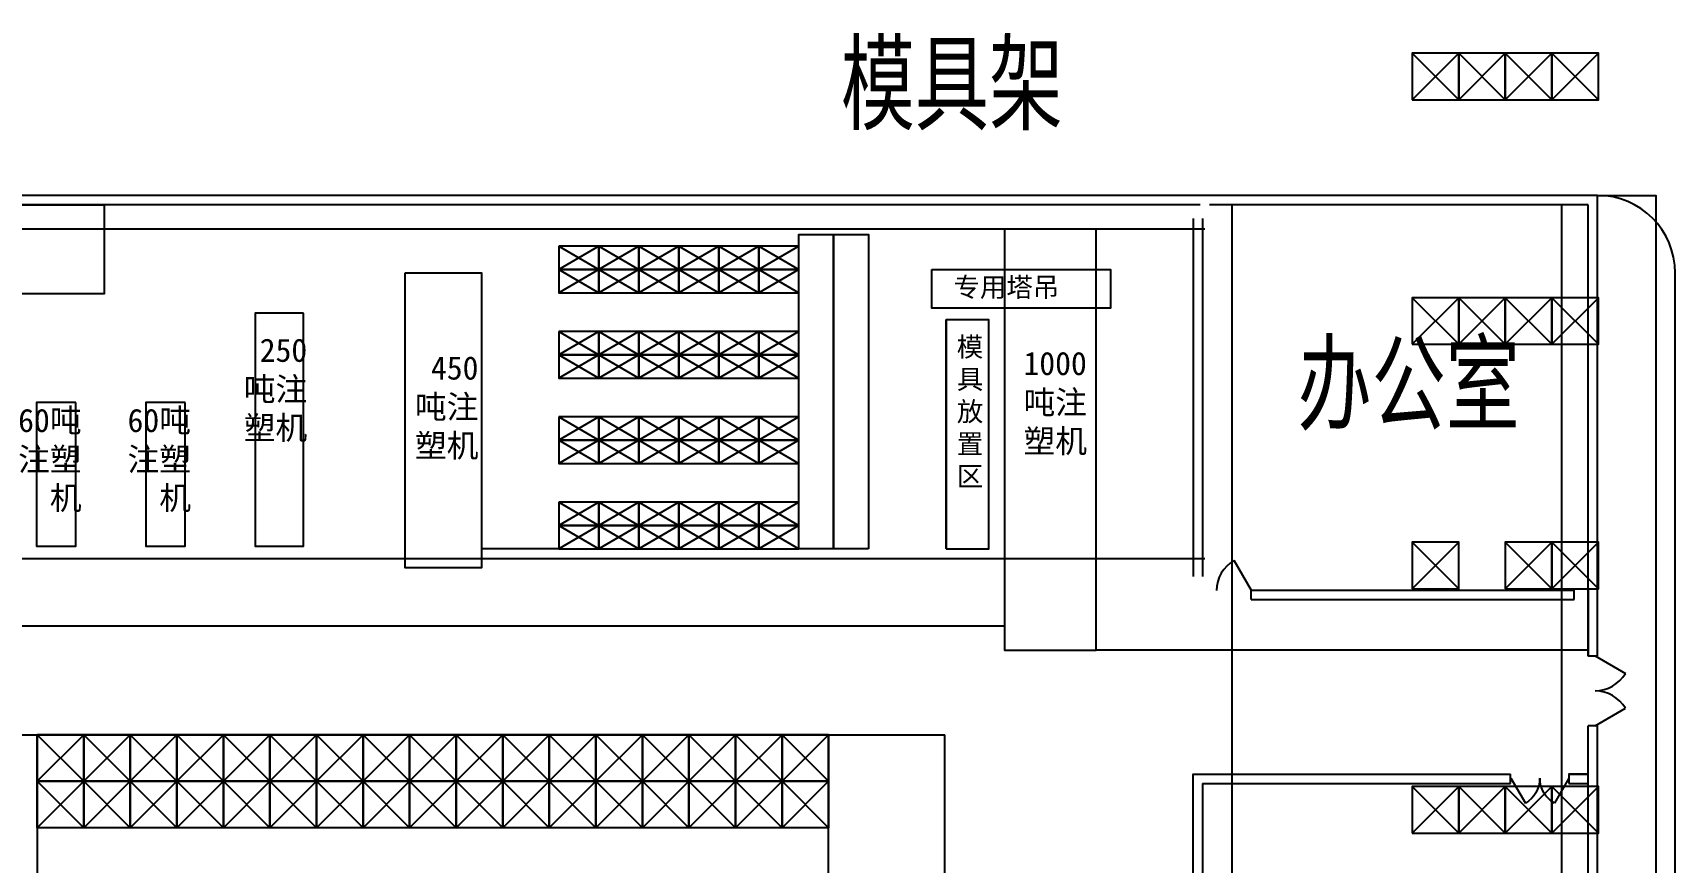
# Model space of a CAD drawing. Header units: millimetres. Extents: x 958 to 636282, y 2095 to 161571.
# Drawn here: x 500509 to 542839, y 120389 to 141763 of the extents above; entities that cross this region are included whole.
import ezdxf
from ezdxf.enums import TextEntityAlignment as Align

# ---------------------------------------------------------------- set-up
doc = ezdxf.new("R2010")
doc.units = ezdxf.units.MM
doc.linetypes.add('ACAD_ISO04W100', pattern=[30.5, 24, -3, 0.5, -3])
for name, color, linetype in [('9', 105, 'ACAD_ISO04W100'), ('dl', 3, 'Continuous'), ('wall', 2, 'Continuous'), ('WINDOW', 4, 'Continuous'), ('WINDOW_TEXT', 7, 'Continuous'), ('其他', 7, 'Continuous'), ('区域', 4, 'Continuous'), ('设备', 7, 'Continuous')]:
    doc.layers.add(name, color=color, linetype=linetype)
doc.styles.add('1', font='', dxfattribs={"width": 0.7})
doc.styles.add('SIMPLEX', font='SIMPLEX.SHX')
doc.styles.get('1').set_extended_font_data('FangSong_GB2312')

# ---------------------------------------------------------------- blocks, each defined once
blk = doc.blocks.new('M_A0GGR')
for p, q in [((-0.5, 0), (-0.25, -0.433)), ((0.5, 0), (0.25, -0.433))]:
    blk.add_line(p, q)
for centre, start, end in [((-0.5, 0), 300, 0), ((0.5, 0), 180, 240)]:
    blk.add_arc(centre, 0.5, start, end)
blk = doc.blocks.new('M_A1SFU')
blk.add_line((-0.5, 0), (0, -0.866))
blk.add_arc((-0.5, 0), 1, 300, 0)
blk = doc.blocks.new('_dblk1')
for p, q in [((-0.5, 0), (-0.25, -0.433)), ((0.5, 0), (0.25, -0.433))]:
    blk.add_line(p, q)
for centre, start, end in [((-0.5, 0), 300, 0), ((0.5, 0), 180, 240)]:
    blk.add_arc(centre, 0.5, start, end)
at = {"layer": 'WINDOW_TEXT', "style": 'SIMPLEX', "flags": 9}
blk.add_attdef('A', text='', height=1, dxfattribs=at).set_placement((0, 1.5), align=Align.MIDDLE)
blk = doc.blocks.new('托盘')
for p, q in [((0, 1200), (1200, 0)), ((1200, 1200), (0, 0))]:
    blk.add_line(p, q)
blk.add_lwpolyline([(0, 1200), (1200, 1200), (1200, 0), (0, 0)], close=True)

msp = doc.modelspace()

# ---------------------------------------------------------------- linework, layer by layer
for p, q in [((530599.05, 137334.137), (418469.052, 137334.116)), ((540599.05, 137334.138), (530839.05, 137334.137)), ((540599.052, 127334.138), (540599.05, 137334.138)), ((540599.052, 125704.113), (540599.052, 127334.138)), ((449029.05, 123674.113), (524019.054, 123674.113)), ((524019.054, 88279.977), (524019.054, 123674.113)), ((540599.057, 101004.096), (540599.052, 123904.113)), ((540599.057, 101004.096), (540599.052, 123904.113))]:
    msp.add_line(p, q)
for points in [[(540839.041, 137574.129), (542339.041, 137574.129), (542339.041, 87574.129)], [(530419.052, 136974.127), (530419.052, 127754.127)], [(530659.052, 136974.127), (530659.052, 127754.127)], [(527919.052, 136704.113), (525549.052, 136704.113), (525549.052, 125854.113), (527919.052, 125854.113), (527919.052, 136704.113)], [(540599.052, 127454.113), (540599.052, 127454.113), (540599.052, 125704.113), (540839.052, 125704.113)], [(540839.066, 127454.113), (540839.052, 127454.113)], [(540239.042, 127154.127), (540239.042, 127394.127), (531914.267, 127394.127)], [(531914.267, 127154.127), (531914.267, 127394.127)], [(531914.267, 127154.127), (540239.042, 127154.127)], [(540839.052, 123904.113), (540599.052, 123904.113)], [(540839.052, 123904.113), (540599.052, 123904.113)], [(540839.042, 107154.129), (530419.052, 107154.127), (530419.052, 122654.127), (538599.053, 122654.129)], [(530659.052, 122414.129), (538599.053, 122414.131)], [(530659.052, 122414.129), (530659.052, 107394.127)], [(538599.053, 122414.131), (538599.053, 122654.129)], [(540099.053, 122654.129), (540599.053, 122654.129)], [(540599.053, 122654.129), (540099.053, 122654.129), (540099.053, 122414.131)], [(540099.053, 122414.131), (540599.053, 122414.131)]]:
    msp.add_lwpolyline(points)
at = {"color": 6}
msp.add_lwpolyline([(540599.052, 125854.115), (527919.052, 125854.113)], dxfattribs=at)
at = {"layer": '9', "color": 125, "ltscale": 0.1}
for p, q in [((531409.041, 137334.138), (531409.041, 97574.138)), ((539909.041, 137334.138), (539909.041, 97574.138)), ((530714.452, 136704.113), (420094.452, 136704.113)), ((530714.452, 128204.113), (420094.452, 128204.113))]:
    msp.add_line(p, q, dxfattribs=at)
at = {"layer": 'dl'}
msp.add_line((542839.059, 89314.486), (542839.05, 135574.139), dxfattribs=at)
msp.add_arc((540839.05, 135574.138), 2000, 0.0000105, 90.0000105, dxfattribs=at)
at = {"layer": 'wall'}
for p, q in [((540839.05, 137574.138), (418469.052, 137574.116)), ((540839.052, 125704.113), (540839.05, 137574.138)), ((540839.057, 101004.096), (540839.052, 123904.113)), ((540839.057, 101004.096), (540839.052, 123904.113))]:
    msp.add_line(p, q, dxfattribs=at)
at = {"layer": '其他'}
for p, q in [((515099.052, 136264.113), (514069.052, 135664.113)), ((514069.052, 136264.113), (515099.052, 135664.113)), ((516129.052, 136264.113), (515099.052, 135664.113)), ((515099.052, 136264.113), (516129.052, 135664.113)), ((517159.052, 136264.113), (516129.052, 135664.113)), ((516129.052, 136264.113), (517159.052, 135664.113)), ((518189.052, 136264.113), (517159.052, 135664.113)), ((517159.052, 136264.113), (518189.052, 135664.113)), ((519219.052, 136264.113), (518189.052, 135664.113)), ((518189.052, 136264.113), (519219.052, 135664.113)), ((520249.052, 136264.113), (519219.052, 135664.113)), ((519219.052, 136264.113), (520249.052, 135664.113)), ((515099.052, 135664.113), (514069.052, 135064.113)), ((514069.052, 135664.113), (515099.052, 135064.113)), ((516129.052, 135664.113), (515099.052, 135064.113)), ((515099.052, 135664.113), (516129.052, 135064.113)), ((517159.052, 135664.113), (516129.052, 135064.113)), ((516129.052, 135664.113), (517159.052, 135064.113)), ((518189.052, 135664.113), (517159.052, 135064.113)), ((517159.052, 135664.113), (518189.052, 135064.113)), ((519219.052, 135664.113), (518189.052, 135064.113)), ((518189.052, 135664.113), (519219.052, 135064.113)), ((520249.052, 135664.113), (519219.052, 135064.113)), ((519219.052, 135664.113), (520249.052, 135064.113)), ((515099.052, 134064.113), (514069.052, 133464.113)), ((514069.052, 134064.113), (515099.052, 133464.113)), ((516129.052, 134064.113), (515099.052, 133464.113)), ((515099.052, 134064.113), (516129.052, 133464.113)), ((517159.052, 134064.113), (516129.052, 133464.113)), ((516129.052, 134064.113), (517159.052, 133464.113)), ((518189.052, 134064.113), (517159.052, 133464.113)), ((517159.052, 134064.113), (518189.052, 133464.113)), ((519219.052, 134064.113), (518189.052, 133464.113)), ((518189.052, 134064.113), (519219.052, 133464.113)), ((520249.052, 134064.113), (519219.052, 133464.113)), ((519219.052, 134064.113), (520249.052, 133464.113)), ((515099.052, 133464.113), (514069.052, 132864.113)), ((514069.052, 133464.113), (515099.052, 132864.113)), ((516129.052, 133464.113), (515099.052, 132864.113)), ((515099.052, 133464.113), (516129.052, 132864.113)), ((517159.052, 133464.113), (516129.052, 132864.113)), ((516129.052, 133464.113), (517159.052, 132864.113)), ((518189.052, 133464.113), (517159.052, 132864.113)), ((517159.052, 133464.113), (518189.052, 132864.113)), ((519219.052, 133464.113), (518189.052, 132864.113)), ((518189.052, 133464.113), (519219.052, 132864.113)), ((520249.052, 133464.113), (519219.052, 132864.113)), ((519219.052, 133464.113), (520249.052, 132864.113)), ((515099.052, 131864.113), (514069.052, 131264.113)), ((514069.052, 131864.113), (515099.052, 131264.113)), ((516129.052, 131864.113), (515099.052, 131264.113)), ((515099.052, 131864.113), (516129.052, 131264.113)), ((517159.052, 131864.113), (516129.052, 131264.113)), ((516129.052, 131864.113), (517159.052, 131264.113)), ((518189.052, 131864.113), (517159.052, 131264.113)), ((517159.052, 131864.113), (518189.052, 131264.113)), ((519219.052, 131864.113), (518189.052, 131264.113)), ((518189.052, 131864.113), (519219.052, 131264.113)), ((520249.052, 131864.113), (519219.052, 131264.113)), ((519219.052, 131864.113), (520249.052, 131264.113)), ((515099.052, 131264.113), (514069.052, 130664.113)), ((514069.052, 131264.113), (515099.052, 130664.113)), ((516129.052, 131264.113), (515099.052, 130664.113)), ((515099.052, 131264.113), (516129.052, 130664.113)), ((517159.052, 131264.113), (516129.052, 130664.113)), ((516129.052, 131264.113), (517159.052, 130664.113)), ((518189.052, 131264.113), (517159.052, 130664.113)), ((517159.052, 131264.113), (518189.052, 130664.113)), ((519219.052, 131264.113), (518189.052, 130664.113)), ((518189.052, 131264.113), (519219.052, 130664.113)), ((520249.052, 131264.113), (519219.052, 130664.113)), ((519219.052, 131264.113), (520249.052, 130664.113)), ((515099.052, 129664.113), (514069.052, 129064.113)), ((514069.052, 129664.113), (515099.052, 129064.113)), ((516129.052, 129664.113), (515099.052, 129064.113)), ((515099.052, 129664.113), (516129.052, 129064.113)), ((517159.052, 129664.113), (516129.052, 129064.113)), ((516129.052, 129664.113), (517159.052, 129064.113)), ((518189.052, 129664.113), (517159.052, 129064.113)), ((517159.052, 129664.113), (518189.052, 129064.113)), ((519219.052, 129664.113), (518189.052, 129064.113)), ((518189.052, 129664.113), (519219.052, 129064.113)), ((520249.052, 129664.113), (519219.052, 129064.113)), ((519219.052, 129664.113), (520249.052, 129064.113)), ((515099.052, 129064.113), (514069.052, 128464.113)), ((514069.052, 129064.113), (515099.052, 128464.113)), ((516129.052, 129064.113), (515099.052, 128464.113)), ((515099.052, 129064.113), (516129.052, 128464.113)), ((517159.052, 129064.113), (516129.052, 128464.113)), ((516129.052, 129064.113), (517159.052, 128464.113)), ((518189.052, 129064.113), (517159.052, 128464.113)), ((517159.052, 129064.113), (518189.052, 128464.113)), ((519219.052, 129064.113), (518189.052, 128464.113)), ((518189.052, 129064.113), (519219.052, 128464.113)), ((520249.052, 129064.113), (519219.052, 128464.113)), ((519219.052, 129064.113), (520249.052, 128464.113)), ((514069.052, 128464.113), (512069.052, 128464.113))]:
    msp.add_line(p, q, dxfattribs=at)
for points in [[(521149.052, 128464.113), (520249.052, 128464.113), (520249.052, 136564.113), (521149.052, 136564.113)], [(522049.052, 128464.113), (521149.052, 128464.113), (521149.052, 136564.113), (522049.052, 136564.113)], [(514069.052, 136264.113), (514069.052, 135664.113), (515099.052, 135664.113), (515099.052, 136264.113)], [(515099.052, 136264.113), (515099.052, 135664.113), (516129.052, 135664.113), (516129.052, 136264.113)], [(516129.052, 136264.113), (516129.052, 135664.113), (517159.052, 135664.113), (517159.052, 136264.113)], [(517159.052, 136264.113), (517159.052, 135664.113), (518189.052, 135664.113), (518189.052, 136264.113)], [(518189.052, 136264.113), (518189.052, 135664.113), (519219.052, 135664.113), (519219.052, 136264.113)], [(519219.052, 136264.113), (519219.052, 135664.113), (520249.052, 135664.113), (520249.052, 136264.113)], [(514069.052, 135664.113), (514069.052, 135064.113), (515099.052, 135064.113), (515099.052, 135664.113)], [(515099.052, 135664.113), (515099.052, 135064.113), (516129.052, 135064.113), (516129.052, 135664.113)], [(516129.052, 135664.113), (516129.052, 135064.113), (517159.052, 135064.113), (517159.052, 135664.113)], [(517159.052, 135664.113), (517159.052, 135064.113), (518189.052, 135064.113), (518189.052, 135664.113)], [(518189.052, 135664.113), (518189.052, 135064.113), (519219.052, 135064.113), (519219.052, 135664.113)], [(519219.052, 135664.113), (519219.052, 135064.113), (520249.052, 135064.113), (520249.052, 135664.113)], [(524049.052, 128464.113), (525149.052, 128464.113), (525149.052, 134364.113), (524049.052, 134364.113)], [(514069.052, 134064.113), (514069.052, 133464.113), (515099.052, 133464.113), (515099.052, 134064.113)], [(515099.052, 134064.113), (515099.052, 133464.113), (516129.052, 133464.113), (516129.052, 134064.113)], [(516129.052, 134064.113), (516129.052, 133464.113), (517159.052, 133464.113), (517159.052, 134064.113)], [(517159.052, 134064.113), (517159.052, 133464.113), (518189.052, 133464.113), (518189.052, 134064.113)], [(518189.052, 134064.113), (518189.052, 133464.113), (519219.052, 133464.113), (519219.052, 134064.113)], [(519219.052, 134064.113), (519219.052, 133464.113), (520249.052, 133464.113), (520249.052, 134064.113)], [(514069.052, 133464.113), (514069.052, 132864.113), (515099.052, 132864.113), (515099.052, 133464.113)], [(515099.052, 133464.113), (515099.052, 132864.113), (516129.052, 132864.113), (516129.052, 133464.113)], [(516129.052, 133464.113), (516129.052, 132864.113), (517159.052, 132864.113), (517159.052, 133464.113)], [(517159.052, 133464.113), (517159.052, 132864.113), (518189.052, 132864.113), (518189.052, 133464.113)], [(518189.052, 133464.113), (518189.052, 132864.113), (519219.052, 132864.113), (519219.052, 133464.113)], [(519219.052, 133464.113), (519219.052, 132864.113), (520249.052, 132864.113), (520249.052, 133464.113)], [(514069.052, 131864.113), (514069.052, 131264.113), (515099.052, 131264.113), (515099.052, 131864.113)], [(515099.052, 131864.113), (515099.052, 131264.113), (516129.052, 131264.113), (516129.052, 131864.113)], [(516129.052, 131864.113), (516129.052, 131264.113), (517159.052, 131264.113), (517159.052, 131864.113)], [(517159.052, 131864.113), (517159.052, 131264.113), (518189.052, 131264.113), (518189.052, 131864.113)], [(518189.052, 131864.113), (518189.052, 131264.113), (519219.052, 131264.113), (519219.052, 131864.113)], [(519219.052, 131864.113), (519219.052, 131264.113), (520249.052, 131264.113), (520249.052, 131864.113)], [(514069.052, 131264.113), (514069.052, 130664.113), (515099.052, 130664.113), (515099.052, 131264.113)], [(515099.052, 131264.113), (515099.052, 130664.113), (516129.052, 130664.113), (516129.052, 131264.113)], [(516129.052, 131264.113), (516129.052, 130664.113), (517159.052, 130664.113), (517159.052, 131264.113)], [(517159.052, 131264.113), (517159.052, 130664.113), (518189.052, 130664.113), (518189.052, 131264.113)], [(518189.052, 131264.113), (518189.052, 130664.113), (519219.052, 130664.113), (519219.052, 131264.113)], [(519219.052, 131264.113), (519219.052, 130664.113), (520249.052, 130664.113), (520249.052, 131264.113)], [(514069.052, 129664.113), (514069.052, 129064.113), (515099.052, 129064.113), (515099.052, 129664.113)], [(515099.052, 129664.113), (515099.052, 129064.113), (516129.052, 129064.113), (516129.052, 129664.113)], [(516129.052, 129664.113), (516129.052, 129064.113), (517159.052, 129064.113), (517159.052, 129664.113)], [(517159.052, 129664.113), (517159.052, 129064.113), (518189.052, 129064.113), (518189.052, 129664.113)], [(518189.052, 129664.113), (518189.052, 129064.113), (519219.052, 129064.113), (519219.052, 129664.113)], [(519219.052, 129664.113), (519219.052, 129064.113), (520249.052, 129064.113), (520249.052, 129664.113)], [(514069.052, 129064.113), (514069.052, 128464.113), (515099.052, 128464.113), (515099.052, 129064.113)], [(515099.052, 129064.113), (515099.052, 128464.113), (516129.052, 128464.113), (516129.052, 129064.113)], [(516129.052, 129064.113), (516129.052, 128464.113), (517159.052, 128464.113), (517159.052, 129064.113)], [(517159.052, 129064.113), (517159.052, 128464.113), (518189.052, 128464.113), (518189.052, 129064.113)], [(518189.052, 129064.113), (518189.052, 128464.113), (519219.052, 128464.113), (519219.052, 129064.113)], [(519219.052, 129064.113), (519219.052, 128464.113), (520249.052, 128464.113), (520249.052, 129064.113)]]:
    msp.add_lwpolyline(points, close=True, dxfattribs=at)
at = {"layer": '区域'}
for p, q in [((524049.052, 128464.113), (524049.052, 134364.113)), ((525549.052, 126474.113), (450949.05, 126474.113))]:
    msp.add_line(p, q, dxfattribs=at)
for points in [[(460349.05, 137334.123), (502349.05, 137334.123), (502349.05, 135034.123), (460349.05, 135034.123)], [(500619.059, 97874.113), (521019.059, 97874.113), (521019.059, 123674.113), (500619.059, 123674.113)]]:
    msp.add_lwpolyline(points, close=True, dxfattribs=at)
at = {"layer": '设备'}
for points in [[(510109.052, 135574.125), (512069.052, 135574.125), (512069.052, 127974.125), (510109.052, 127974.125)], [(523684.052, 135664.113), (528284.052, 135664.113), (528284.052, 134664.113), (523684.052, 134664.113)], [(507489.038, 134534.123), (506239.038, 134534.123), (506239.038, 128534.123), (507489.038, 128534.123)], [(501619.038, 132234.123), (500599.038, 132234.123), (500599.038, 128534.123), (501619.038, 128534.123)], [(504439.038, 132234.123), (503419.038, 132234.123), (503419.038, 128534.123), (504439.038, 128534.123)]]:
    msp.add_lwpolyline(points, close=True, dxfattribs=at)

# ---------------------------------------------------------------- block references
at = {"xscale": -1, "rotation": 180}
for p in [(536060.759, 141236.521), (537260.759, 141236.521), (538460.759, 141236.521), (539660.759, 141236.521), (536060.759, 134936.521), (537260.759, 134936.521), (538460.759, 134936.521), (539660.759, 134936.521), (536060.759, 128636.521), (538460.759, 128636.521), (539660.759, 128636.521), (536060.759, 122336.521), (537260.759, 122336.521), (538460.759, 122336.521), (539660.759, 122336.521)]:
    msp.add_blockref('托盘', p, dxfattribs=at)
for p in [(500619.059, 122474.113), (501819.059, 122474.113), (503019.059, 122474.113), (504219.059, 122474.113), (505419.059, 122474.113), (506619.059, 122474.113), (507819.059, 122474.113), (509019.059, 122474.113), (510219.059, 122474.113), (511419.059, 122474.113), (512619.059, 122474.113), (513819.059, 122474.113), (515019.059, 122474.113), (516219.059, 122474.113), (517419.059, 122474.113), (518619.059, 122474.113), (519819.059, 122474.113), (500619.059, 121274.113), (501819.059, 121274.113), (503019.059, 121274.113), (504219.059, 121274.113), (505419.059, 121274.113), (506619.059, 121274.113), (507819.059, 121274.113), (509019.059, 121274.113), (510219.059, 121274.113), (511419.059, 121274.113), (512619.059, 121274.113), (513819.059, 121274.113), (515019.059, 121274.113), (516219.059, 121274.113), (517419.059, 121274.113), (518619.059, 121274.113), (519819.059, 121274.113)]:
    msp.add_blockref('托盘', p)
at = {"layer": 'WINDOW'}
for name, p, xscale, yscale, zscale in [('M_A1SFU', (531469.052, 127385.84), -900, -900, 900), ('_dblk1', (539352.612, 122554.288), -1500, 1500, 1500)]:
    msp.add_blockref(name, p, dxfattribs=dict(at, xscale=xscale, yscale=yscale, zscale=zscale))
at = {"layer": 'WINDOW', "xscale": 1800, "yscale": 1800, "zscale": 1800, "rotation": 90}
msp.add_blockref('M_A0GGR', (540776.008, 124804.115), dxfattribs=at)

# ---------------------------------------------------------------- texts
at = {"attachment_point": 1, "style": '1'}
for s, insert, char_height, width in [('模具架', (521334.837, 141471.344), 2000, 5764.47054), ('{\\W1;\\C0;专用塔吊}', (524237.277, 135460.286), 500, 3274.12422), ('{\\W1;\\C0;模具放置区}', (524323.942, 133919.367), 500, 860.88042), ('办公室', (533107.043, 133735.964), 2000, 6291.77518), ('{\\W1;\\C0;1000吨注塑机}', (526042.457, 133542.125), 600, 1937.29098)]:
    msp.add_mtext(s, dxfattribs=dict(at, insert=insert, char_height=char_height, width=width))
at = {"layer": '设备', "char_height": 600, "width": 1937.29098, "attachment_point": 3, "style": '1'}
for s, insert in [('{\\W1;\\C0;250吨注塑机}', (507581.037, 133883.268)), ('{\\W1;\\C0;450吨注塑机}', (511993.939, 133425.811)), ('{\\W1;\\C0;60吨注塑机}', (501765.207, 132074.117)), ('{\\W1;\\C0;60吨注塑机}', (504585.207, 132074.117))]:
    msp.add_mtext(s, dxfattribs=dict(at, insert=insert))

doc.saveas('drawing.dxf')
